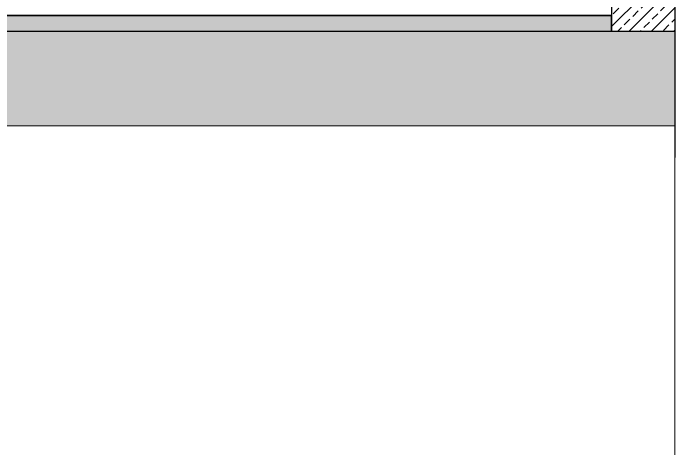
# Model space of a CAD drawing. Header units: centimetres. Extents: x -3207095 to 15275363, y -32656 to 4798027.
# Drawn here: x 710860.6 to 711174.9, y 4437119.4 to 4437326.5 of the extents above; entities that cross this region are included whole.
import ezdxf

# ---------------------------------------------------------------- set-up
doc = ezdxf.new("R2010")
doc.units = ezdxf.units.CM
for name, color, linetype in [('a_duvar_gazbeton', 3, 'Continuous'), ('a_duvar_tarama', 253, 'Continuous'), ('a_kolon', 4, 'Continuous'), ('a_kolon_tarama', 252, 'Continuous'), ('a_olcu', 30, 'Continuous'), ('a_zemin_kaplama', 30, 'Continuous')]:
    doc.layers.add(name, color=color, linetype=linetype)
doc.layers.add('iç duvar', color=7, linetype='Continuous', lineweight=50)

msp = doc.modelspace()

# ---------------------------------------------------------------- hatches: boundary and pattern name
at = {"layer": 'a_duvar_tarama'}
h = msp.add_hatch(dxfattribs=at)
h.set_pattern_fill('ANSI33', color=256, scale=29.9999999998863, style=0)
h.set_pattern_definition([(45, (707477.0800418563, 4438658.683933403), (-5.303300858879006, 5.303300858879008), []), (45, (707482.3833427061, 4438658.683933403), (-5.303300858879006, 5.303300858879008), [3.749999999985789, -1.874999999992894])])
h.paths.add_polyline_path([(711174.9284083566, 4437317.892029336), (711174.9284083566, 4437341.142029336), (711144.9284083564, 4437341.142029336), (711144.9284083564, 4437317.892029336)])
at = {"layer": 'a_kolon_tarama'}
h = msp.add_hatch(dxfattribs=at)
h.set_pattern_fill('AR-CONC', color=256, scale=0.7499999999971575, style=0)
h.set_pattern_definition([(49.99999999999999, (703049.4386197636, 4436820.755272025), (5.379451369485262, -0.4706410123676796), [0.5624999999978681, -6.18749999997655]), (355, (703049.4386197636, 4436820.755272025), (-1.040635002093556, 5.641441002728708), [0.4499999999982946, -4.949999999981241]), (100.4513999999999, (703049.8869073631, 4436820.716051973), (4.338820362838718, 5.170796565437555), [0.4780514249981867, -5.258565839980054]), (46.18420000000002, (703049.4386197636, 4436822.255272025), (8.004307864661998, -1.241392607462931), [0.8437499999968014, -9.281249999964817]), (96.63559999999993, (703050.1056453511, 4436822.151822224), (7.009970291588708, 7.305884031725624), [0.7170771599972806, -7.887847499970085]), (351.1842, (703049.4386197636, 4436822.255272025), (7.009964588475636, 7.305889506912246), [0.6749999999974421, -7.424999999971862]), (21, (703050.1886197634, 4436821.880272027), (4.476802890871496, -3.019641679978597), [0.562499999997868, -6.187499999976549]), (326.0000000000001, (703050.1886197634, 4436821.880272027), (1.824864989404946, 5.438625337830785), [0.4499999999982945, -4.949999999981239]), (71.4514, (703050.5616865109, 4436821.628634978), (6.301669714337292, 2.418978725315475), [0.4780514249981883, -5.25856583998007]), (37.49999999999999, (703049.4386197636, 4436820.755272025), (0.09119891487933438, 2.496703903725374), [0, -4.889999999981468, 0, -5.024999999980957, 0, -4.96874999998117]), (7.500000000000003, (703049.4386197636, 4436820.755272025), (1.973021530808637, 2.958087839106491), [0, -2.86499999998914, 0, -4.777499999981893, 0, -1.893749999992822]), (327.5, (703047.766119763, 4436820.755272025), (4.003668271277894, -0.1691615380072073), [0, -1.874999999992894, 0, -5.849999999977829, 0, -7.762499999970581]), (317.5, (703047.016119763, 4436820.755272025), (4.37389627005132, 0.750787367489537), [0, -2.437499999990762, 0, -3.884999999985276, 0, -5.512499999979108])])
h.paths.add_polyline_path([(710402.428408359, 4437317.892029336), (711144.9284083564, 4437317.892029336), (711144.9284083564, 4437325.392029336), (710402.428408359, 4437325.392029336)])
msp.add_hatch(color=256, dxfattribs=at).paths.add_polyline_path([(709539.9284082495, 4437317.892029336), (711174.9284083566, 4437317.892029336), (711174.9284083566, 4437272.892029334), (709539.9284082495, 4437272.892029334)])

# ---------------------------------------------------------------- linework, layer by layer
at = {"layer": 'a_duvar_gazbeton'}
for p, q in [((711144.9284083564, 4437756.642029332), (711144.9284083564, 4437317.892029336)), ((711174.9284083566, 4437756.642029332), (711174.9284083566, 4437317.892029336))]:
    msp.add_line(p, q, dxfattribs=at)
at = {"layer": 'a_kolon'}
for p, q in [((709850.5084402731, 4437317.892029336), (711174.9284083566, 4437317.892029336)), ((711174.9284083566, 4437317.892029336), (711174.9284083566, 4437257.892029334))]:
    msp.add_line(p, q, dxfattribs=at)
at = {"layer": 'a_olcu', "ltscale": 5}
msp.add_lwpolyline([(710402.428408359, 4437317.892029336), (711144.9284083564, 4437317.892029336), (711144.9284083564, 4437325.392029336), (710402.428408359, 4437325.392029336)], close=True, dxfattribs=at)
at = {"layer": 'a_zemin_kaplama'}
msp.add_line((710402.428408359, 4437325.392029336), (711144.9284083564, 4437325.392029336), dxfattribs=at)
at = {"layer": 'iç duvar', "color": 7, "lineweight": 18}
msp.add_line((711174.9284083566, 4437272.892029334), (711174.9284083566, 4436597.892029338), dxfattribs=at)
msp.add_lwpolyline([(709539.9284082495, 4437317.892029336), (711174.9284083566, 4437317.892029336), (711174.9284083566, 4437272.892029334), (709539.9284082495, 4437272.892029334)], close=True, dxfattribs=at)
msp.add_lwpolyline([(709539.9284082495, 4437317.892029336), (711174.9284083566, 4437317.892029336), (711174.9284083566, 4437272.892029334), (709539.9284082495, 4437272.892029334)], close=True, dxfattribs=at)

doc.saveas('drawing.dxf')
